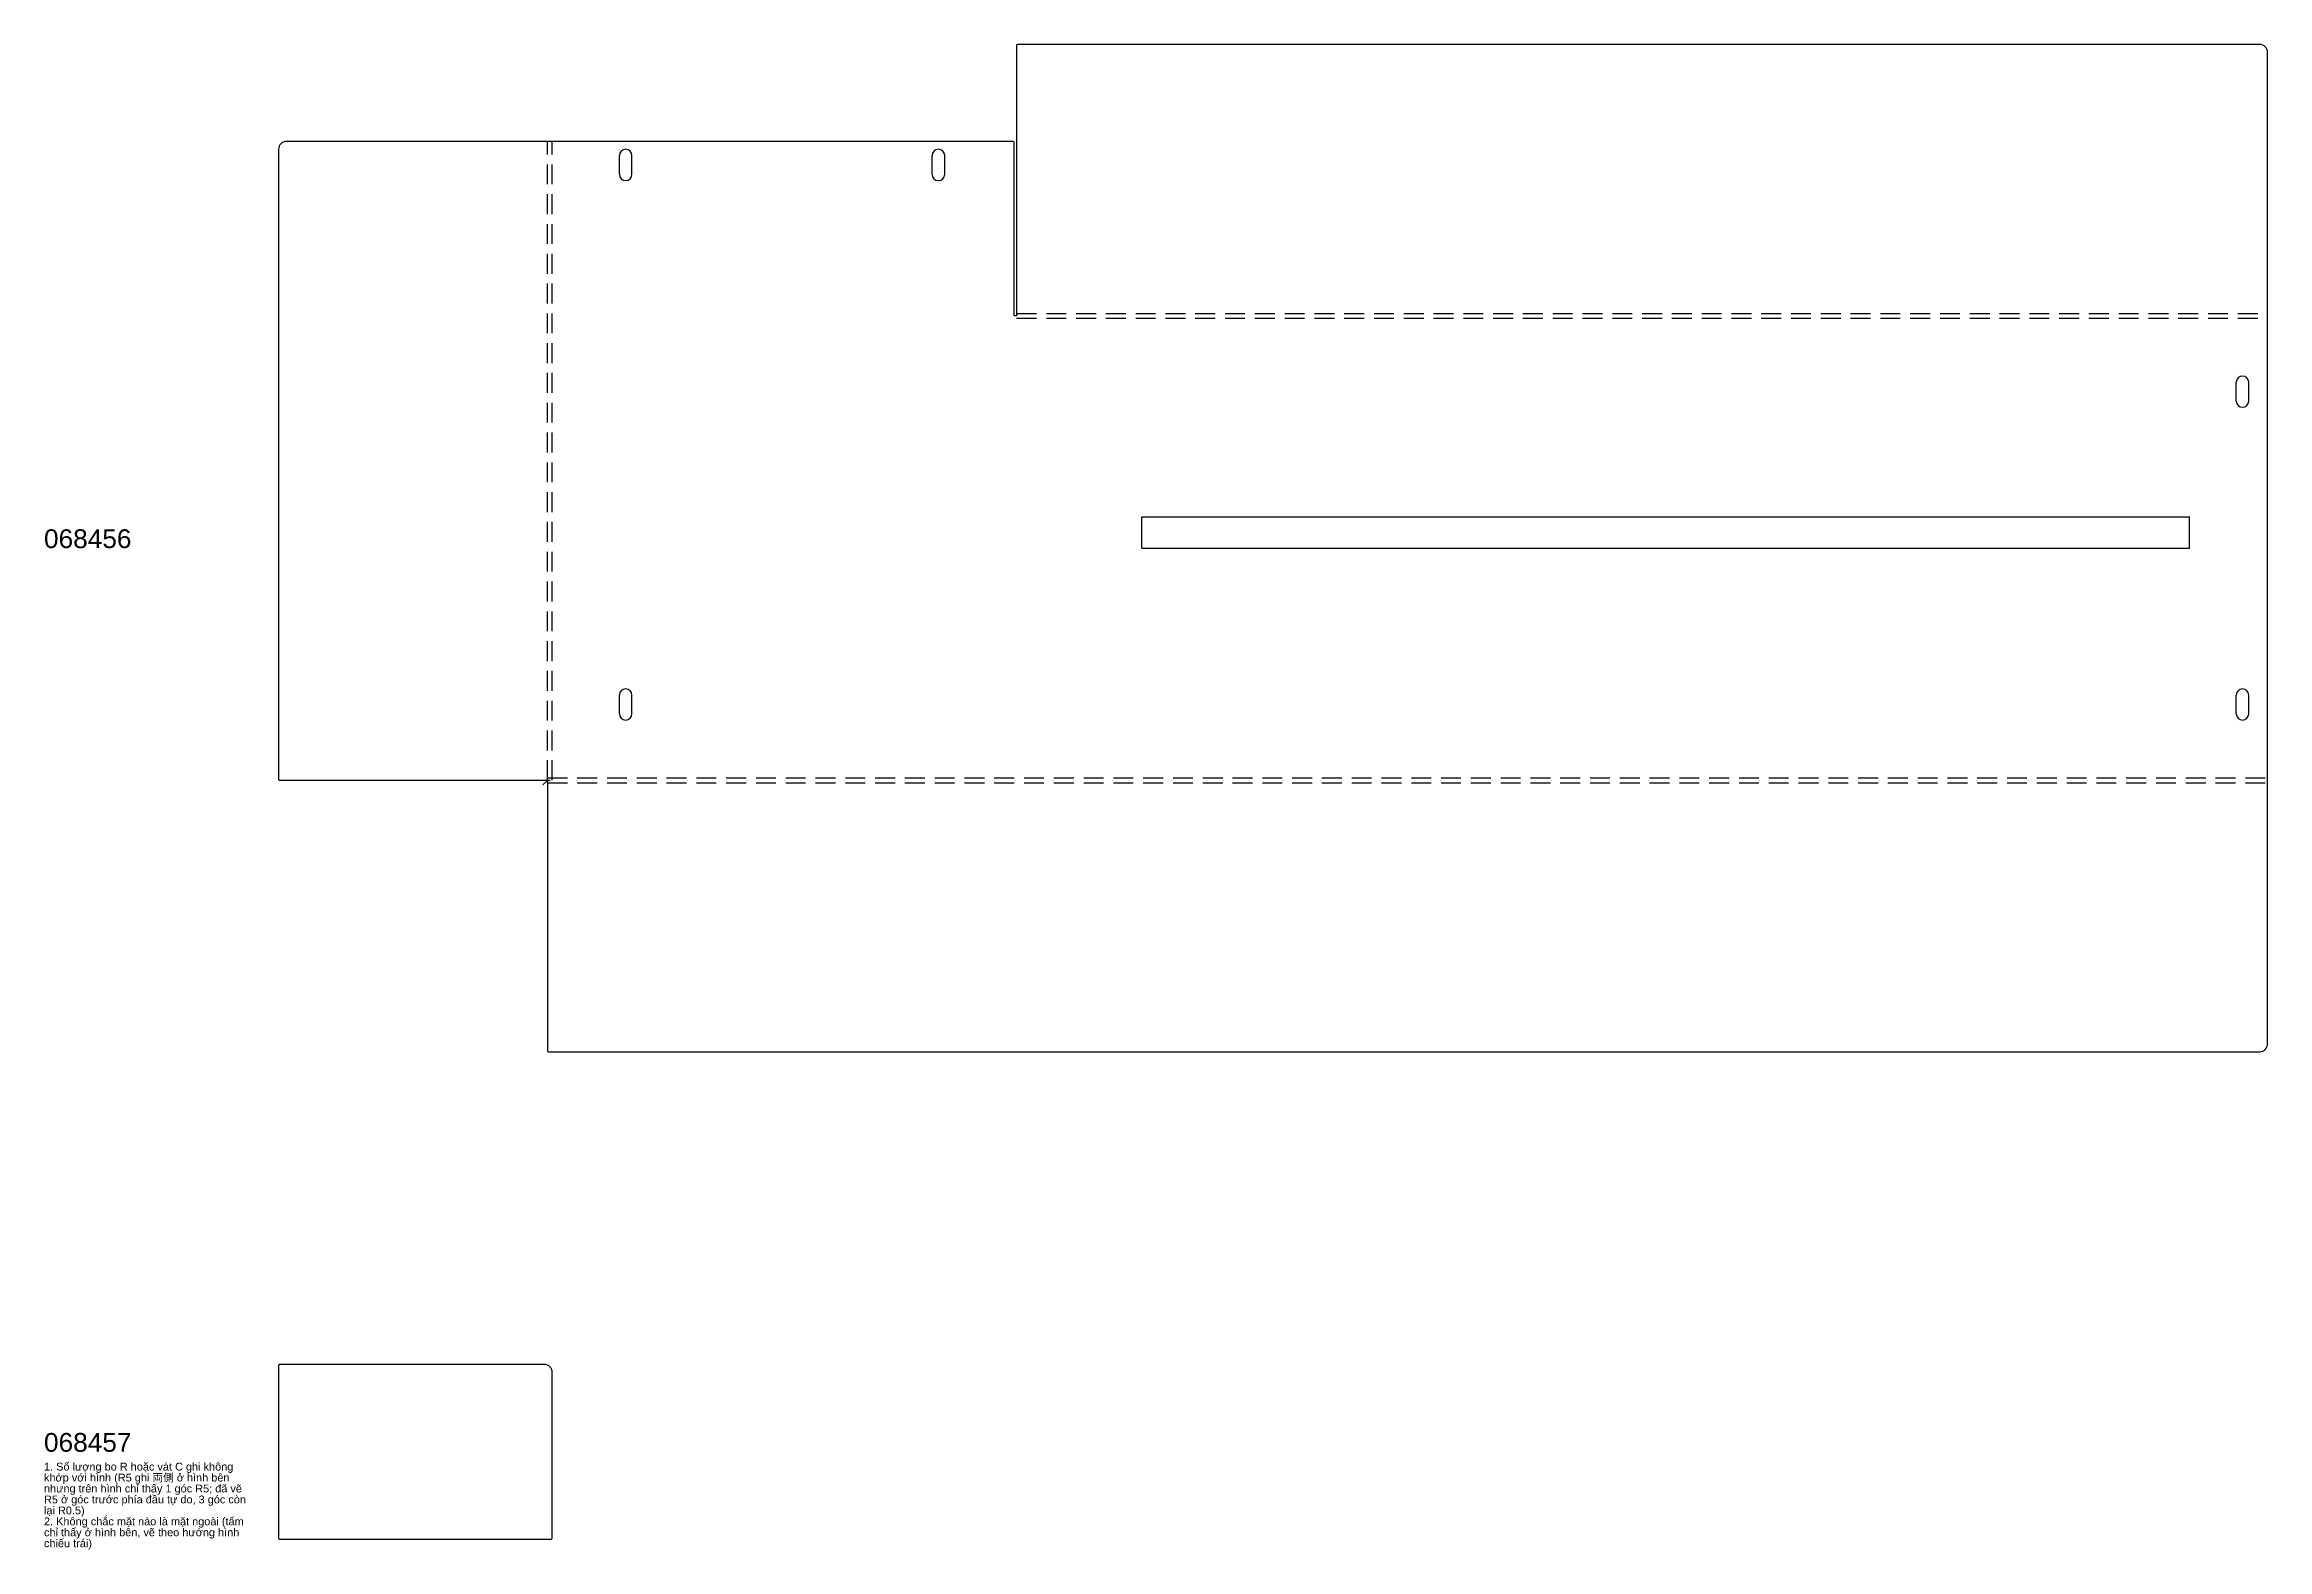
# Model space of a CAD drawing. Extents: x -150 to 1272, y 0 to 4398.
# Drawn here: x -150 to 1272, y 3435 to 4398 of the extents above; entities that cross this region are included whole.
import ezdxf

# ---------------------------------------------------------------- set-up
doc = ezdxf.new("R2010")
doc.units = 0
doc.header["$MEASUREMENT"] = 0
doc.linetypes.add('DASHED', pattern=[19.05, 12.7, -6.35])
doc.layers.get('0').update_dxf_attribs({"linetype": 'CONTINUOUS'})
doc.styles.get("Standard").update_dxf_attribs({"font": 'arial.ttf'})

msp = doc.modelspace()

# ---------------------------------------------------------------- linework, layer by layer
for p, q in [((472, 4397.3), (472, 4224.2)), ((1267, 4397.8), (472.5, 4397.8)), ((1272, 3758.8), (1272, 4392.8)), ((0, 4330.8), (0, 3927.9)), ((469.9, 4335.8), (5, 4335.8)), ((218, 4314.8), (218, 4326.8)), ((226, 4314.8), (226, 4326.8)), ((418, 4314.8), (418, 4326.8)), ((426, 4314.8), (426, 4326.8)), ((470.4, 4224.2), (470.4, 4335.3)), ((472, 4224.2), (470.4, 4224.2)), ((1252, 4169.8), (1252, 4181.8)), ((1260, 4169.8), (1260, 4181.8)), ((218, 3969.8), (218, 3981.8)), ((226, 3969.8), (226, 3981.8)), ((1252, 3969.8), (1252, 3981.8)), ((1260, 3969.8), (1260, 3981.8)), ((0.5, 3927.4), (172, 3927.4)), ((172, 3927.4), (172, 3754.3)), ((172.5, 3753.8), (1267, 3753.8)), ((0, 3553.3), (0, 3442.7)), ((170, 3553.8), (0.5, 3553.8)), ((175, 3442.7), (175, 3548.8)), ((0.5, 3442.2), (174.5, 3442.2))]:
    msp.add_line(p, q)
at = {"linetype": 'DASHED'}
for p, q in [((172, 3927.4), (172, 4335.8)), ((175, 3927.4), (175, 4335.8)), ((472, 4225.8), (1272, 4225.8)), ((472, 4222.8), (1272, 4222.8)), ((172, 3928.8), (1272, 3928.8)), ((172, 3925.8), (1272, 3925.8))]:
    msp.add_line(p, q, dxfattribs=at)
at = {"color": 1}
for p, q in [((552, 4095.8), (1222, 4095.8)), ((552, 4075.8), (552, 4095.8)), ((1222, 4075.8), (1222, 4095.8)), ((552, 4075.8), (1222, 4075.8))]:
    msp.add_line(p, q, dxfattribs=at)
at = {"color": 3}
for p, q in [((169, 3924.4), (171.9, 3927.3)), ((172.2, 3927.4), (173.8, 3927.4))]:
    msp.add_line(p, q, dxfattribs=at)
for centre, radius, start, end in [((472.5, 4397.3), 0.5, 90, 180), ((1267, 4392.8), 5, 0, 90), ((5, 4330.8), 5, 90, 180), ((222, 4326.8), 4, 0, 180), ((422, 4326.8), 4, 0, 180), ((469.9, 4335.3), 0.5, 0, 90), ((222, 4314.8), 4, 180, 0), ((422, 4314.8), 4, 180, 0), ((1256, 4181.8), 4, 0, 180), ((1256, 4169.8), 4, 180, 0), ((222, 3981.8), 4, 0, 180), ((1256, 3981.8), 4, 0, 180), ((222, 3969.8), 4, 180, 0), ((1256, 3969.8), 4, 180, 0), ((0.5, 3927.9), 0.5, 180, 270), ((172.5, 3754.3), 0.5, 180, 270), ((1267, 3758.8), 5, 270, 0), ((0.5, 3553.3), 0.5, 90, 180), ((170, 3548.8), 5, 0, 90), ((0.5, 3442.7), 0.5, 180, 270), ((174.5, 3442.7), 0.5, 270, 0)]:
    msp.add_arc(centre, radius, start, end)
msp.add_arc((172.2, 3926.9), 0.5, 90, 135, dxfattribs=at)

# ---------------------------------------------------------------- texts
for s, p in [('068456', (-150, 4075.8)), ('068457', (-150, 3498))]:
    msp.add_text(s, height=12).set_placement(p)
at = {"color": 6}
for s, p in [('1. Số lượng bo R hoặc vát C ghi không', (-150, 3486)), ('khớp với hình (R5 ghi 両側 ở hình bên', (-150, 3479)), ('nhưng trên hình chỉ thấy 1 góc R5; đã vẽ', (-150, 3472)), ('R5 ở góc trước phía đầu tự do, 3 góc còn', (-150, 3465)), ('2. Không chắc mặt nào là mặt ngoài (tấm', (-150, 3451)), ('lại R0.5)', (-150, 3458)), ('chỉ thấy ở hình bên, vẽ theo hướng hình', (-150, 3444)), ('chiếu trái)', (-150, 3437))]:
    msp.add_text(s, height=5, dxfattribs=at).set_placement(p)

doc.saveas('drawing.dxf')
